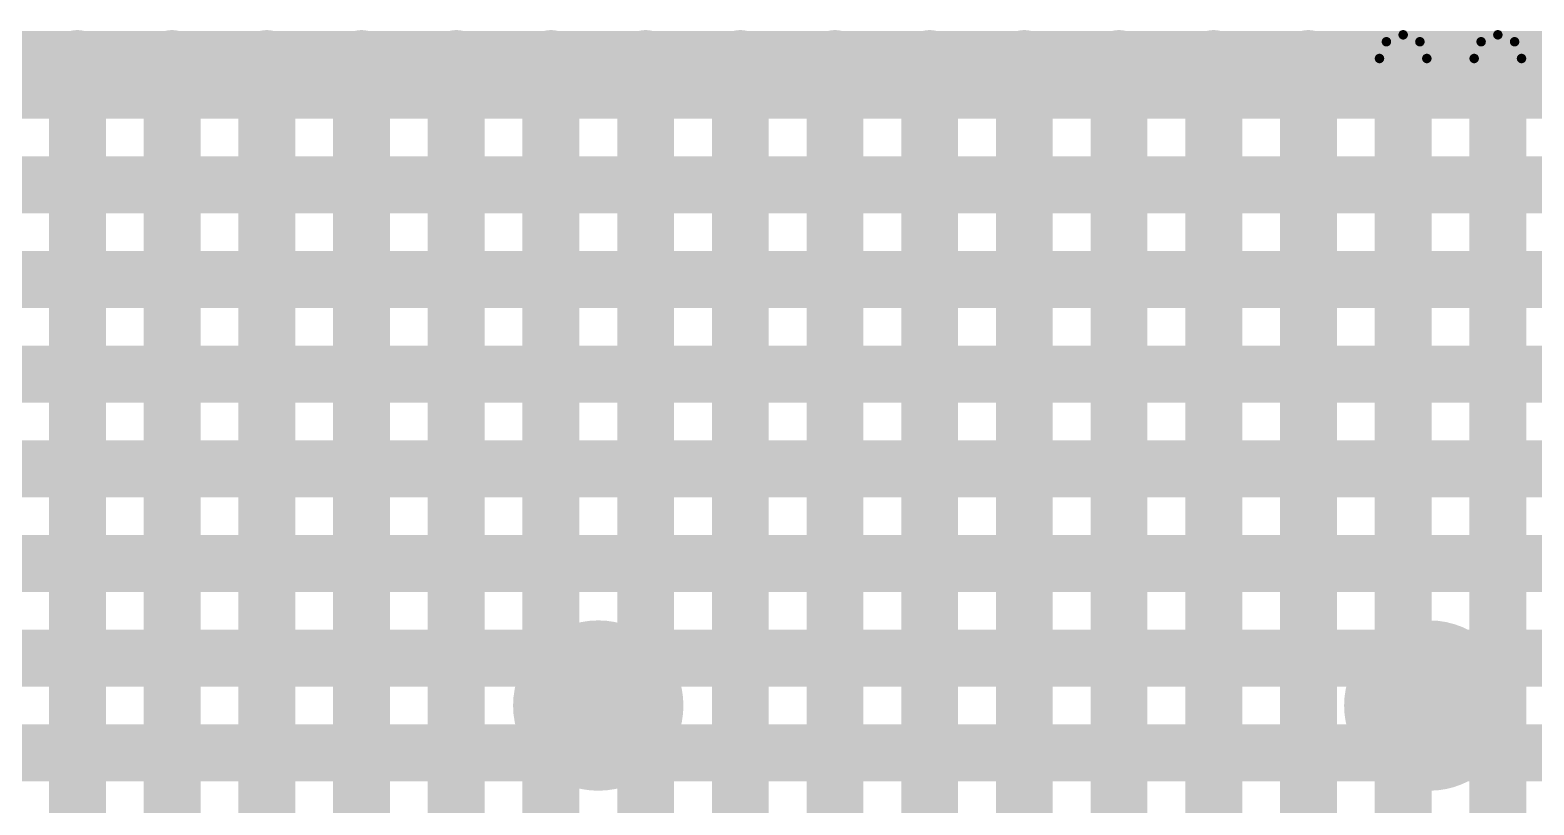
# Model space of a CAD drawing. Header units: millimetres. Extents: x 2260 to 2572, y -21 to 200.
# Drawn here: x 2331.447 to 2335.481, y 135.534 to 137.612 of the extents above; entities that cross this region are included whole.
import ezdxf

# ---------------------------------------------------------------- set-up
doc = ezdxf.new("R2010")
doc.units = ezdxf.units.MM
doc.layers.get('0').update_dxf_attribs({"lineweight": 18})
doc.layers.add('01', color=1, linetype='Continuous', lineweight=18)

# ---------------------------------------------------------------- blocks, each defined once
blk = doc.blocks.new('PAD_R1')
blk.add_lwpolyline([(0.25, 0, 0.5, 0.5, 1), (-0.25, 0, 0.5, 0.5, 1)], format="xyseb", close=True)

msp = doc.modelspace()

# ---------------------------------------------------------------- linework, layer by layer
at = {"layer": '01'}
for points in [[(2325.4442, 137.5336, 0.1524, 0.1524, 0), (2350.4782, 137.5336, 0.1524, 0.1524, 0)], [(2331.5742, 137.5361, 0.1524, 0.1524, 0), (2331.5742, 65.7287, 0.1524, 0.1524, 0)], [(2331.8282, 137.5361, 0.1524, 0.1524, 0), (2331.8282, 65.7287, 0.1524, 0.1524, 0)], [(2332.0822, 137.5361, 0.1524, 0.1524, 0), (2332.0822, 65.7287, 0.1524, 0.1524, 0)], [(2332.3362, 137.5361, 0.1524, 0.1524, 0), (2332.3362, 65.7287, 0.1524, 0.1524, 0)], [(2332.5902, 137.5361, 0.1524, 0.1524, 0), (2332.5902, 65.7287, 0.1524, 0.1524, 0)], [(2332.8442, 137.5361, 0.1524, 0.1524, 0), (2332.8442, 65.7287, 0.1524, 0.1524, 0)], [(2333.0982, 137.5361, 0.1524, 0.1524, 0), (2333.0982, 65.7287, 0.1524, 0.1524, 0)], [(2333.3522, 137.5361, 0.1524, 0.1524, 0), (2333.3522, 65.7287, 0.1524, 0.1524, 0)], [(2333.6062, 137.5361, 0.1524, 0.1524, 0), (2333.6062, 65.7287, 0.1524, 0.1524, 0)], [(2333.8602, 137.5361, 0.1524, 0.1524, 0), (2333.8602, 65.7287, 0.1524, 0.1524, 0)], [(2334.1142, 137.5361, 0.1524, 0.1524, 0), (2334.1142, 65.7287, 0.1524, 0.1524, 0)], [(2334.3682, 137.5361, 0.1524, 0.1524, 0), (2334.3682, 65.7287, 0.1524, 0.1524, 0)], [(2334.6222, 137.5361, 0.1524, 0.1524, 0), (2334.6222, 65.7287, 0.1524, 0.1524, 0)], [(2334.8762, 137.5361, 0.1524, 0.1524, 0), (2334.8762, 65.7287, 0.1524, 0.1524, 0)], [(2335.0943, 137.5721, 0.0508, 0.0508, 0), (2335.0794, 137.5361, 0.0508, 0.0508, 0)], [(2335.0853, 137.581, 0.0254, 0.0254, 0), (2335.0667, 137.5361, 0.0254, 0.0254, 0)], [(2335.1302, 137.5869, 0.0508, 0.0508, 0), (2335.0943, 137.5721, 0.0508, 0.0508, 0)], [(2335.1302, 137.5996, 0.0254, 0.0254, 0), (2335.0853, 137.581, 0.0254, 0.0254, 0)], [(2335.1661, 137.5721, 0.0508, 0.0508, 0), (2335.1302, 137.5869, 0.0508, 0.0508, 0)], [(2335.1751, 137.581, 0.0254, 0.0254, 0), (2335.1302, 137.5996, 0.0254, 0.0254, 0)], [(2335.181, 137.5361, 0.0508, 0.0508, 0), (2335.1661, 137.5721, 0.0508, 0.0508, 0)], [(2335.1937, 137.5361, 0.0254, 0.0254, 0), (2335.1751, 137.581, 0.0254, 0.0254, 0)], [(2335.3483, 137.5721, 0.0508, 0.0508, 0), (2335.3334, 137.5361, 0.0508, 0.0508, 0)], [(2335.3393, 137.581, 0.0254, 0.0254, 0), (2335.3207, 137.5361, 0.0254, 0.0254, 0)], [(2335.3842, 137.5869, 0.0508, 0.0508, 0), (2335.3483, 137.5721, 0.0508, 0.0508, 0)], [(2335.3842, 137.5996, 0.0254, 0.0254, 0), (2335.3393, 137.581, 0.0254, 0.0254, 0)], [(2335.4201, 137.5721, 0.0508, 0.0508, 0), (2335.3842, 137.5869, 0.0508, 0.0508, 0)], [(2335.4291, 137.581, 0.0254, 0.0254, 0), (2335.3842, 137.5996, 0.0254, 0.0254, 0)], [(2335.435, 137.5361, 0.0508, 0.0508, 0), (2335.4201, 137.5721, 0.0508, 0.0508, 0)], [(2335.4477, 137.5361, 0.0254, 0.0254, 0), (2335.4291, 137.581, 0.0254, 0.0254, 0)], [(2335.1048, 135.0356, 0.1016, 0.1016, 0), (2335.1048, 137.5361, 0.1016, 0.1016, 0)], [(2335.181, 137.5361, 0.0508, 0.0508, 0), (2335.0794, 137.5361, 0.0508, 0.0508, 0)], [(2335.1742, 137.5615, 0.0508, 0.0508, 0), (2335.0862, 137.5615, 0.0508, 0.0508, 0)], [(2335.1556, 135.0356, 0.1016, 0.1016, 0), (2335.1556, 137.5361, 0.1016, 0.1016, 0)], [(2335.3588, 135.2444, 0.1016, 0.1016, 0), (2335.3588, 137.5361, 0.1016, 0.1016, 0)], [(2335.435, 137.5361, 0.0508, 0.0508, 0), (2335.3334, 137.5361, 0.0508, 0.0508, 0)], [(2335.4282, 137.5615, 0.0508, 0.0508, 0), (2335.3402, 137.5615, 0.0508, 0.0508, 0)], [(2335.4096, 135.2444, 0.1016, 0.1016, 0), (2335.4096, 137.5361, 0.1016, 0.1016, 0)], [(2350.4741, 137.4513, 0.1524, 0.1524, 0), (2325.4264, 137.4513, 0.1524, 0.1524, 0)], [(2335.0667, 137.5361, 0.0254, 0.0254, 0), (2335.0667, 65.7287, 0.0254, 0.0254, 0)], [(2335.1937, 135.0393, 0.0254, 0.0254, 0), (2335.1937, 137.5361, 0.0254, 0.0254, 0)], [(2335.3207, 137.5361, 0.0254, 0.0254, 0), (2335.3207, 135.1839, 0.0254, 0.0254, 0)], [(2335.4477, 135.2529, 0.0254, 0.0254, 0), (2335.4477, 137.5361, 0.0254, 0.0254, 0)], [(2350.4741, 137.1973, 0.1524, 0.1524, 0), (2325.4264, 137.1973, 0.1524, 0.1524, 0)], [(2350.4741, 136.9433, 0.1524, 0.1524, 0), (2325.4264, 136.9433, 0.1524, 0.1524, 0)], [(2350.4741, 136.6893, 0.1524, 0.1524, 0), (2325.4264, 136.6893, 0.1524, 0.1524, 0)], [(2350.4741, 136.4353, 0.1524, 0.1524, 0), (2325.4264, 136.4353, 0.1524, 0.1524, 0)], [(2350.4741, 136.1813, 0.1524, 0.1524, 0), (2325.4264, 136.1813, 0.1524, 0.1524, 0)], [(2350.4741, 135.9273, 0.1524, 0.1524, 0), (2325.4264, 135.9273, 0.1524, 0.1524, 0)], [(2350.4741, 135.6733, 0.1524, 0.1524, 0), (2325.4264, 135.6733, 0.1524, 0.1524, 0)]]:
    msp.add_lwpolyline(points, format="xyseb", dxfattribs=at)

# ---------------------------------------------------------------- block references
for p, xscale, yscale in [((2331.5742, 137.5361), -0.1524, 0.1524), ((2331.8282, 137.5361), -0.1524, 0.1524), ((2332.0822, 137.5361), -0.1524, 0.1524), ((2332.3362, 137.5361), -0.1524, 0.1524), ((2332.5902, 137.5361), -0.1524, 0.1524), ((2332.8442, 137.5361), -0.1524, 0.1524), ((2333.0982, 137.5361), -0.1524, 0.1524), ((2333.3522, 137.5361), -0.1524, 0.1524), ((2333.6062, 137.5361), -0.1524, 0.1524), ((2333.8602, 137.5361), -0.1524, 0.1524), ((2334.1142, 137.5361), -0.1524, 0.1524), ((2334.3682, 137.5361), -0.1524, 0.1524), ((2334.6222, 137.5361), -0.1524, 0.1524), ((2334.8762, 137.5361), -0.1524, 0.1524), ((2335.0943, 137.5721), -0.0508, 0.0508), ((2335.0943, 137.5721), -0.0508, 0.0508), ((2335.0853, 137.581), -0.0254, 0.0254), ((2335.0853, 137.581), -0.0254, 0.0254), ((2335.1302, 137.5869), -0.0508, 0.0508), ((2335.1302, 137.5869), -0.0508, 0.0508), ((2335.1302, 137.5869), -0.0508, 0.0508), ((2335.1302, 137.5996), -0.0254, 0.0254), ((2335.1302, 137.5996), -0.0254, 0.0254), ((2335.1661, 137.5721), -0.0508, 0.0508), ((2335.1661, 137.5721), -0.0508, 0.0508), ((2335.1751, 137.581), -0.0254, 0.0254), ((2335.1751, 137.581), -0.0254, 0.0254), ((2335.3483, 137.5721), -0.0508, 0.0508), ((2335.3483, 137.5721), -0.0508, 0.0508), ((2335.3393, 137.581), -0.0254, 0.0254), ((2335.3393, 137.581), -0.0254, 0.0254), ((2335.3842, 137.5869), -0.0508, 0.0508), ((2335.3842, 137.5869), -0.0508, 0.0508), ((2335.3842, 137.5869), -0.0508, 0.0508), ((2335.3842, 137.5996), -0.0254, 0.0254), ((2335.3842, 137.5996), -0.0254, 0.0254), ((2335.4201, 137.5721), -0.0508, 0.0508), ((2335.4201, 137.5721), -0.0508, 0.0508), ((2335.4291, 137.581), -0.0254, 0.0254), ((2335.4291, 137.581), -0.0254, 0.0254), ((2335.0794, 137.5361), -0.0508, 0.0508), ((2335.0794, 137.5361), -0.0508, 0.0508), ((2335.0862, 137.5615), -0.0508, 0.0508), ((2335.1742, 137.5615), -0.0508, 0.0508), ((2335.181, 137.5361), -0.0508, 0.0508), ((2335.181, 137.5361), -0.0508, 0.0508), ((2335.3334, 137.5361), -0.0508, 0.0508), ((2335.3334, 137.5361), -0.0508, 0.0508), ((2335.3402, 137.5615), -0.0508, 0.0508), ((2335.4282, 137.5615), -0.0508, 0.0508), ((2335.435, 137.5361), -0.0508, 0.0508), ((2335.435, 137.5361), -0.0508, 0.0508), ((2335.0667, 137.5361), -0.0254, 0.0254), ((2335.0667, 137.5361), -0.0254, 0.0254), ((2335.1937, 137.5361), -0.0254, 0.0254), ((2335.1937, 137.5361), -0.0254, 0.0254), ((2335.3207, 137.5361), -0.0254, 0.0254), ((2335.3207, 137.5361), -0.0254, 0.0254), ((2335.4477, 137.5361), -0.0254, 0.0254), ((2335.4477, 137.5361), -0.0254, 0.0254), ((2332.9712, 135.8003), -0.456945, 0.456945), ((2335.2003, 135.8003), -0.456945, 0.456945)]:
    msp.add_blockref('PAD_R1', p, dxfattribs=dict(at, xscale=xscale, yscale=yscale))

doc.saveas('drawing.dxf')
